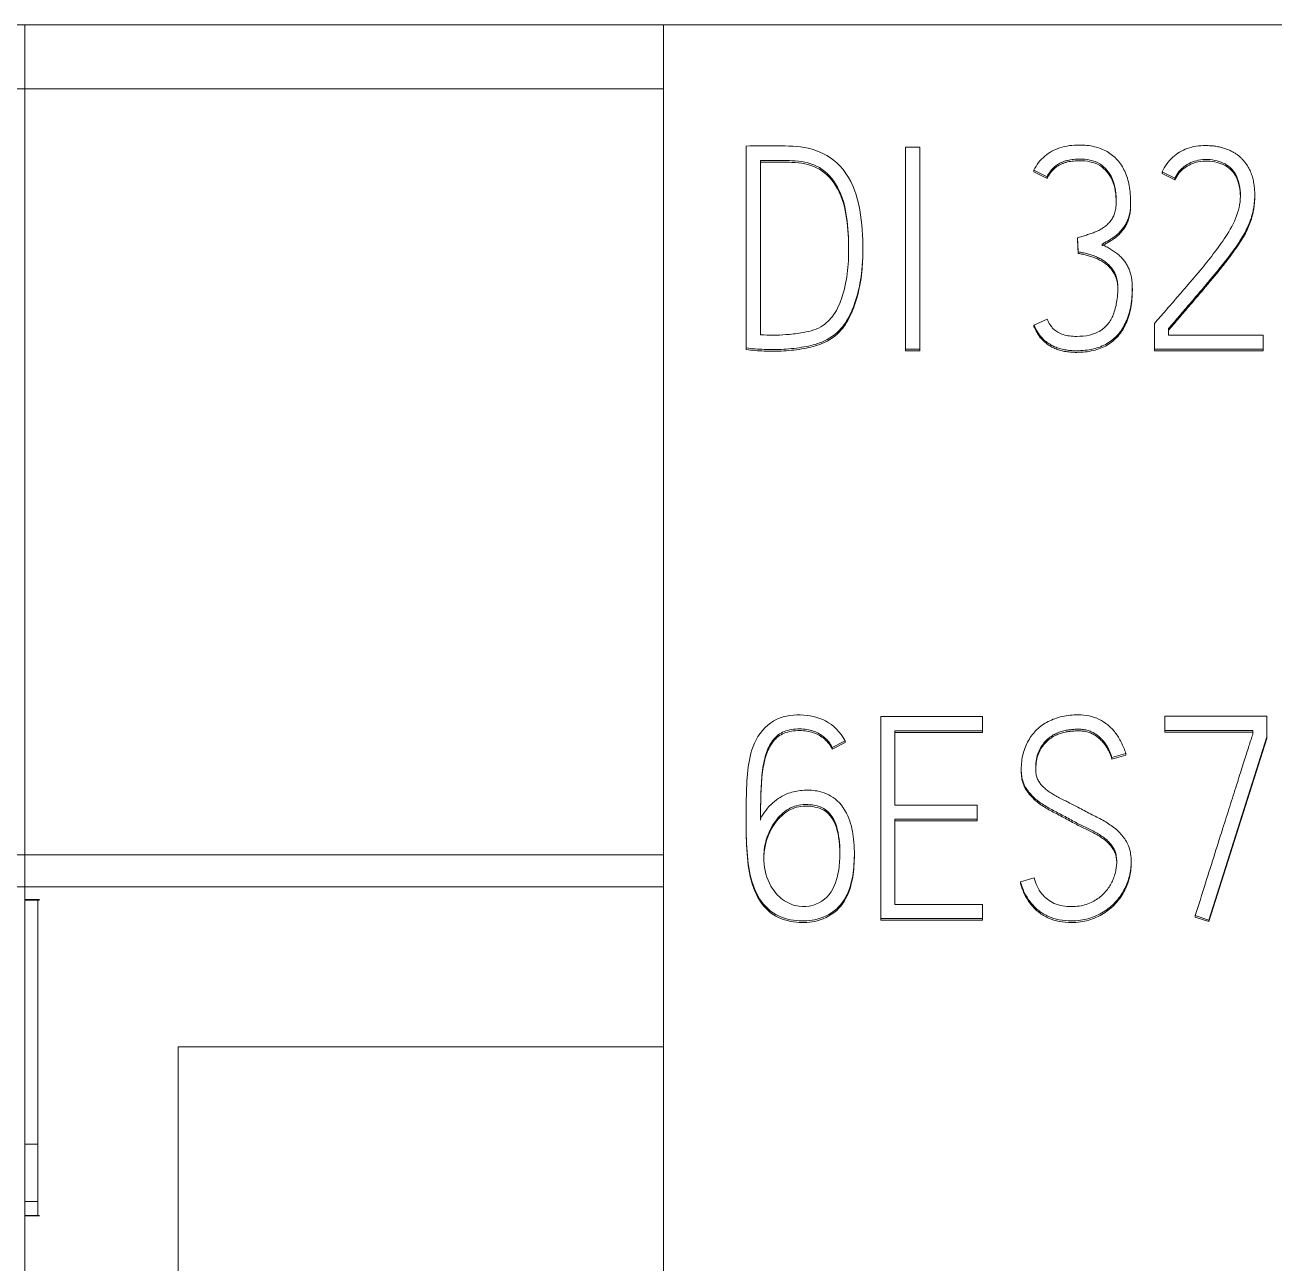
# Model space of a CAD drawing. Header units: millimetres. Extents: x 42151 to 59780, y 37376 to 44547.
# Drawn here: x 47961.03 to 47970.81, y 43308.55 to 43318.25 of the extents above; entities that cross this region are included whole.
import ezdxf

# ---------------------------------------------------------------- set-up
doc = ezdxf.new("R2010")
doc.units = ezdxf.units.MM
doc.set_wipeout_variables(frame=1)
doc.layers.add('000-PI-Oprema', color=30, linetype='Continuous', lineweight=5)
doc.layers.add('SI-ORMAR-Oprema', color=30, linetype='Continuous', lineweight=5)
doc.layers.add('004-PI-DIN Šina', color=3, linetype='Continuous')

# ---------------------------------------------------------------- blocks, each defined once
blk = doc.blocks.new('6ES7521-1BL00-0AB0')
at = {"layer": 'SI-ORMAR-Oprema'}
blk.add_line((17.5, 60.2629), (17.5, 59.8129), dxfattribs=at)
for points, knots in [([(17.5, 62.1785), (17.5, 62.1785), (17.5, 62.1662), (17.5, 62.1167), (17.5, 62.024), (17.5, 61.8823), (17.5, 61.6728), (17.5, 61.4444), (17.5, 61.2201), (17.5, 61.0252), (17.5, 60.8931), (17.5, 60.7995), (17.5, 60.7103), (17.5, 60.6242), (17.5, 60.5385), (17.5, 60.4584), (17.5, 60.361), (17.5, 60.271), (17.5, 60.21), (17.5, 60.1757), (17.5, 60.1545), (17.5, 60.1435), (17.5, 60.139), (17.5, 60.1503), (17.5, 60.191), (17.5, 60.2346), (17.5, 60.2598)], [0, 0, 0, 0, 0.054923, 0.109157, 0.158857, 0.213508, 0.264907, 0.320314, 0.369873, 0.418461, 0.471704, 0.5026, 0.551052, 0.617218, 0.660884, 0.691286, 0.712023, 0.730248, 0.751802, 0.781189, 0.80362, 0.828627, 0.856379, 0.904145, 0.9524, 1, 1, 1, 1]), ([(17.5, 59.8129), (17.5, 59.7891), (17.5, 59.7482), (17.5, 59.7097), (17.5, 59.7007), (17.5, 59.7007), (17.5, 59.7007)], [0, 0, 0, 0, 0.351048, 0.67786, 0.983317, 1, 1, 1, 1])]:
    blk.add_open_spline(points, degree=3, knots=knots, dxfattribs=at)
blk.add_wipeout([(-17.4, 69.0285), (17.4, 69.0285), (17.4, -77.9715), (-17.4, -77.9715)]).dxf.layer = 'SI-ORMAR-Oprema'
blk.add_wipeout([(-17.4, 69.0285), (17.4, 69.0285), (17.4, -77.9715), (-17.4, -77.9715)]).dxf.layer = 'SI-ORMAR-Oprema'
for p, q in [((-17.4, 69.0285), (-17.4, 68.5285)), ((-12.4, 69.0285), (-17.4, 69.0285)), ((-12.4, 58.8454), (-12.4, 69.0285)), ((12.4, 69.0285), (-12.4, 69.0285)), ((12.4, 69.0285), (17.4, 69.0285)), ((17.4, 69.0285), (17.4, 68.5285)), ((-17.4, 62.5285), (-17.4, 68.5285)), ((-12.4, 68.5285), (-17.4, 68.5285)), ((17.4, 68.5285), (12.4, 68.5285)), ((17.4, 62.5285), (17.4, 68.5285)), ((-11.7531, 68.0794), (-11.7531, 66.499)), ((-10.5038, 68.0706), (-10.5038, 66.488)), ((-10.3928, 68.0706), (-10.5038, 68.0706)), ((-10.3928, 66.488), (-10.3928, 68.0706)), ((-11.64, 67.9672), (-11.64, 66.6024)), ((-9.4985, 67.8901), (-9.4985, 67.8774)), ((-9.3964, 67.8395), (-9.4985, 67.8901)), ((-9.3964, 67.8268), (-9.4985, 67.8774)), ((-9.3964, 67.8395), (-9.3964, 67.8268)), ((-8.4954, 67.8791), (-8.4954, 67.8664)), ((-8.3956, 67.8285), (-8.4954, 67.8791)), ((-8.3956, 67.8158), (-8.4954, 67.8664)), ((-8.3956, 67.8285), (-8.3956, 67.8158)), ((-7.7698, 67.6869), (-7.7698, 67.6996)), ((-8.7417, 67.6293), (-8.7417, 67.6506)), ((-9.159, 67.3618), (-9.159, 67.3491)), ((-9.1523, 67.2518), (-9.159, 67.3618)), ((-9.1523, 67.2391), (-9.159, 67.3491)), ((-10.8386, 67.2616), (-10.8386, 67.2743)), ((-9.1523, 67.2518), (-9.1523, 67.2391)), ((-8.7284, 66.9428), (-8.7284, 66.9645)), ((-9.4985, 66.6773), (-9.3964, 66.7235)), ((-9.4985, 66.6773), (-9.4985, 66.6646)), ((-8.5554, 66.488), (-8.5554, 66.6905)), ((-8.4444, 66.6509), (-8.4444, 66.598)), ((-8.4444, 66.598), (-7.7032, 66.598)), ((-7.7032, 66.598), (-7.7032, 66.488)), ((-11.7531, 66.499), (-11.7531, 66.4863)), ((-10.5038, 66.488), (-10.3928, 66.488)), ((-10.5038, 66.488), (-10.5038, 66.4753)), ((-10.5038, 66.4753), (-10.3928, 66.4753)), ((-10.3928, 66.488), (-10.3928, 66.4753)), ((-8.5554, 66.488), (-8.5554, 66.4753)), ((-7.7032, 66.488), (-8.5554, 66.488)), ((-7.7032, 66.4753), (-8.5554, 66.4753)), ((-7.7032, 66.488), (-7.7032, 66.4753)), ((-10.699, 63.6115), (-10.699, 62.0288)), ((-9.9024, 63.6115), (-10.699, 63.6115)), ((-9.9024, 63.4992), (-9.9024, 63.6115)), ((-8.4732, 63.6137), (-8.4732, 63.5014)), ((-7.6744, 63.6137), (-8.4732, 63.6137)), ((-7.6744, 63.453), (-7.6744, 63.6137)), ((-10.5881, 62.9181), (-10.5881, 63.4992)), ((-10.5881, 63.4992), (-9.9024, 63.4992)), ((-10.5881, 63.4865), (-9.9024, 63.4865)), ((-9.9024, 63.4992), (-9.9024, 63.4865)), ((-8.4732, 63.5014), (-8.4732, 63.4887)), ((-8.4732, 63.5014), (-7.7853, 63.5014)), ((-8.4732, 63.4887), (-7.7853, 63.4887)), ((-7.7853, 63.5014), (-7.7853, 63.4706)), ((-10.9764, 63.4222), (-11.0785, 63.3693)), ((-10.9764, 63.4095), (-11.0785, 63.3566)), ((-10.9764, 63.4222), (-10.9764, 63.4095)), ((-8.1293, 62.0178), (-7.6744, 63.453)), ((-8.1293, 62.0051), (-7.6744, 63.4403)), ((-7.6744, 63.453), (-7.6744, 63.4403)), ((-11.0785, 63.3693), (-11.0785, 63.3566)), ((-8.7795, 63.3209), (-8.8882, 63.2901)), ((-8.7795, 63.3082), (-8.8882, 63.2774)), ((-8.8882, 63.2901), (-8.8882, 63.2774)), ((-8.7795, 63.3209), (-8.7795, 63.3082)), ((-9.5984, 63.2007), (-9.5984, 63.188)), ((-9.9445, 62.9181), (-10.5881, 62.9181)), ((-9.9445, 62.808), (-9.9445, 62.9181)), ((-11.7534, 62.8266), (-11.7534, 62.8139)), ((-10.5881, 62.1389), (-10.5881, 62.808)), ((-10.5881, 62.808), (-9.9445, 62.808)), ((-10.5881, 62.7953), (-9.9445, 62.7953)), ((-9.9445, 62.808), (-9.9445, 62.7953)), ((-17.4, 62.5286), (-17.4, 62.2785)), ((-17.4, 62.5285), (-12.4, 62.5285)), ((-10.9052, 62.5241), (-10.9052, 62.5368)), ((12.4, 62.5285), (17.4, 62.5285)), ((17.4, 62.5286), (17.4, 62.2785)), ((-8.7373, 62.4629), (-8.7373, 62.4756)), ((-9.605, 62.3172), (-9.4963, 62.348)), ((-9.605, 62.3172), (-9.605, 62.3045)), ((-17.4, 62.2785), (-17.4, 56.7091)), ((-12.4, 62.2785), (-17.4, 62.2785)), ((12.4, 62.2785), (17.4, 62.2785)), ((17.4, 62.2785), (17.4, 56.7091)), ((-9.9024, 62.1389), (-10.5881, 62.1389)), ((-9.9024, 62.0288), (-9.9024, 62.1389)), ((17.5125, 62.1785), (17.4, 62.1785)), ((17.5125, 62.1724), (17.4, 62.1724)), ((-10.699, 62.0288), (-10.699, 62.0161)), ((-10.699, 62.0288), (-9.9024, 62.0288)), ((-10.699, 62.0161), (-9.9024, 62.0161)), ((-9.9024, 62.0288), (-9.9024, 62.0161)), ((-8.2358, 62.053), (-8.1293, 62.0178)), ((-8.2358, 62.053), (-8.2358, 62.0403)), ((-8.2358, 62.0403), (-8.1293, 62.0051)), ((-8.1293, 62.0178), (-8.1293, 62.0051)), ((-16.2, 56.276), (-16.2, 61.0234)), ((-12.4, 61.0234), (-16.2, 61.0234)), ((17.5, 60.2629), (17.4, 60.2629)), ((17.5, 59.8129), (17.4, 59.8129)), ((17.4, 59.7032), (17.5125, 59.7032)), ((17.4, 59.7007), (17.5125, 59.7007))]:
    blk.add_line(p, q, dxfattribs=at)
for points, knots in [([(-11.7531, 66.499), (-11.7059, 66.4929), (-11.6078, 66.4848), (-11.4554, 66.4856), (-11.3036, 66.5032), (-11.143, 66.5404), (-11.0083, 66.6351), (-10.9294, 66.771), (-10.8738, 66.9244), (-10.8376, 67.1296), (-10.8365, 67.3979), (-10.8692, 67.6932), (-11.0116, 67.961), (-11.2621, 68.0804), (-11.51, 68.0811), (-11.6716, 68.0838), (-11.7531, 68.0794)], [0, 0, 0, 0, 0.048928, 0.10152, 0.156673, 0.206259, 0.270351, 0.31956, 0.366981, 0.439378, 0.534587, 0.645045, 0.746603, 0.832762, 0.916147, 1, 1, 1, 1]), ([(-9.4985, 67.8901), (-9.4794, 67.9331), (-9.4216, 68.0065), (-9.2931, 68.0774), (-9.1549, 68.0928), (-9.0278, 68.0813), (-8.9237, 68.042), (-8.8409, 67.9742), (-8.7817, 67.8813), (-8.7479, 67.7659), (-8.7402, 67.6656), (-8.743, 67.5901), (-8.7494, 67.5468), (-8.7606, 67.5088), (-8.7757, 67.4755), (-8.7935, 67.4455), (-8.8144, 67.4189), (-8.8374, 67.3953), (-8.8619, 67.3742), (-8.8879, 67.3561), (-8.9146, 67.3401), (-8.9412, 67.325), (-8.9591, 67.3156), (-8.9681, 67.3112)], [0, 0, 0, 0, 0.090044, 0.177969, 0.277991, 0.355408, 0.424426, 0.491004, 0.560177, 0.636379, 0.72419, 0.755913, 0.784262, 0.809647, 0.83316, 0.855708, 0.877614, 0.899011, 0.919895, 0.94045, 0.960699, 0.980541, 1, 1, 1, 1]), ([(-8.4954, 67.8791), (-8.4759, 67.9221), (-8.4197, 67.9972), (-8.2978, 68.0717), (-8.1896, 68.0855), (-8.1143, 68.0829), (-8.0749, 68.0787), (-8.039, 68.0713), (-8.0062, 68.0616), (-7.9761, 68.0507), (-7.9488, 68.0382), (-7.9241, 68.0244), (-7.9021, 68.0094), (-7.8831, 67.993), (-7.8664, 67.9762), (-7.8515, 67.9597), (-7.8338, 67.9373), (-7.8152, 67.9071), (-7.7972, 67.8684), (-7.7846, 67.8275), (-7.7762, 67.7856), (-7.7709, 67.7433), (-7.7693, 67.7023), (-7.7705, 67.663), (-7.7738, 67.6255), (-7.7794, 67.5888), (-7.7868, 67.5533), (-7.796, 67.5194), (-7.8096, 67.4805), (-7.8293, 67.4343), (-7.8589, 67.3796), (-7.8959, 67.3211), (-7.9395, 67.2588), (-7.9888, 67.1928), (-8.0437, 67.1236), (-8.1032, 67.0513), (-8.1664, 66.9757), (-8.2332, 66.8976), (-8.3024, 66.8172), (-8.373, 66.7346), (-8.4204, 66.679), (-8.4444, 66.6509)], [0, 0, 0, 0, 0.061339, 0.118477, 0.180647, 0.199061, 0.216082, 0.231833, 0.246526, 0.260308, 0.273254, 0.285426, 0.29689, 0.307753, 0.31802, 0.327627, 0.336606, 0.355189, 0.37361, 0.392165, 0.410785, 0.42927, 0.447741, 0.464235, 0.480574, 0.496814, 0.51268, 0.527892, 0.542508, 0.566365, 0.593275, 0.623397, 0.656474, 0.692185, 0.730563, 0.771282, 0.814001, 0.858722, 0.904903, 0.951996, 1, 1, 1, 1]), ([(-8.5554, 66.6905), (-8.5258, 66.7244), (-8.4707, 66.7878), (-8.3873, 66.8832), (-8.2924, 66.9937), (-8.1881, 67.1156), (-8.0798, 67.2518), (-7.9794, 67.3911), (-7.8942, 67.5504), (-7.8707, 67.7326), (-7.9225, 67.9039), (-8.0686, 67.9751), (-8.2045, 67.9809), (-8.329, 67.9279), (-8.377, 67.8661), (-8.3956, 67.8285)], [0, 0, 0, 0, 0.068794, 0.128406, 0.193582, 0.291346, 0.373604, 0.45943, 0.554437, 0.645803, 0.738171, 0.803969, 0.878932, 0.940491, 1, 1, 1, 1]), ([(-11.64, 66.6024), (-11.5735, 66.5979), (-11.4675, 66.5981), (-11.3092, 66.6163), (-11.1676, 66.6472), (-11.0551, 66.7602), (-10.9885, 66.9159), (-10.9522, 67.1024), (-10.9478, 67.3231), (-10.961, 67.5544), (-11.028, 67.7819), (-11.1895, 67.9425), (-11.3817, 67.9691), (-11.5285, 67.9668), (-11.6107, 67.9673), (-11.64, 67.9672)], [0, 0, 0, 0, 0.085013, 0.135874, 0.205821, 0.265138, 0.333279, 0.422662, 0.50952, 0.618636, 0.722487, 0.80996, 0.894466, 0.962458, 1, 1, 1, 1]), ([(-10.9502, 67.2569), (-10.9502, 67.269), (-10.9509, 67.3654), (-10.961, 67.5417), (-11.028, 67.7692), (-11.1895, 67.9298), (-11.3817, 67.9564), (-11.5285, 67.9541), (-11.6107, 67.9546), (-11.64, 67.9545)], [0, 0, 0, 0, 0.030851, 0.246457, 0.451657, 0.624495, 0.791473, 0.92582, 1, 1, 1, 1]), ([(-9.159, 67.3618), (-9.1471, 67.3652), (-9.1232, 67.3723), (-9.0873, 67.3834), (-9.0514, 67.3945), (-9.0164, 67.4072), (-8.9838, 67.4231), (-8.9534, 67.4415), (-8.9259, 67.4632), (-8.9022, 67.4889), (-8.8814, 67.5181), (-8.8656, 67.5526), (-8.8566, 67.593), (-8.8522, 67.6857), (-8.8651, 67.8181), (-8.977, 67.9604), (-9.0962, 67.9796), (-9.166, 67.9778), (-9.189, 67.9759), (-9.2123, 67.9729), (-9.2357, 67.9684), (-9.2587, 67.9617), (-9.2813, 67.9532), (-9.3033, 67.9422), (-9.3245, 67.928), (-9.345, 67.9111), (-9.3642, 67.8908), (-9.3816, 67.8667), (-9.3916, 67.8489), (-9.3964, 67.8395)], [0, 0, 0, 0, 0.029364, 0.059027, 0.088993, 0.118548, 0.147162, 0.175106, 0.202604, 0.230099, 0.258166, 0.287672, 0.320058, 0.356367, 0.509421, 0.627625, 0.757774, 0.775505, 0.793677, 0.812339, 0.831209, 0.85007, 0.86906, 0.888397, 0.908411, 0.929359, 0.951405, 0.974839, 1, 1, 1, 1]), ([(-8.8548, 67.6398), (-8.8549, 67.6992), (-8.8685, 67.8098), (-8.977, 67.9477), (-9.0962, 67.9669), (-9.166, 67.9651), (-9.189, 67.9632), (-9.2123, 67.9602), (-9.2357, 67.9557), (-9.2587, 67.949), (-9.2813, 67.9405), (-9.3033, 67.9295), (-9.3245, 67.9153), (-9.345, 67.8984), (-9.3642, 67.8781), (-9.3816, 67.854), (-9.3916, 67.8362), (-9.3964, 67.8268)], [0, 0, 0, 0, 0.222922, 0.410158, 0.616314, 0.644399, 0.673184, 0.702745, 0.732635, 0.762511, 0.792591, 0.823221, 0.854923, 0.888104, 0.923025, 0.960145, 1, 1, 1, 1]), ([(-7.8823, 67.6821), (-7.8823, 67.6949), (-7.8857, 67.7694), (-7.9225, 67.8912), (-8.0686, 67.9624), (-8.2045, 67.9682), (-8.329, 67.9152), (-8.377, 67.8534), (-8.3956, 67.8158)], [0, 0, 0, 0, 0.051721, 0.299015, 0.475174, 0.675868, 0.840679, 1, 1, 1, 1]), ([(-7.7698, 67.6886), (-7.7698, 67.6884), (-7.7697, 67.6756), (-7.7705, 67.6503), (-7.7738, 67.6128), (-7.7794, 67.5761), (-7.7868, 67.5406), (-7.796, 67.5067), (-7.8096, 67.4678), (-7.8293, 67.4216), (-7.8589, 67.3669), (-7.8959, 67.3084), (-7.9395, 67.2461), (-7.9888, 67.1801), (-8.0437, 67.1109), (-8.1032, 67.0386), (-8.1664, 66.963), (-8.2332, 66.8849), (-8.3024, 66.8045), (-8.373, 66.7219), (-8.4204, 66.6663), (-8.4444, 66.6382)], [0, 0, 0, 0, 0.000351, 0.030208, 0.059783, 0.089178, 0.117897, 0.145433, 0.17189, 0.215074, 0.263783, 0.318309, 0.378181, 0.442821, 0.512289, 0.585996, 0.663321, 0.744272, 0.827864, 0.913107, 1, 1, 1, 1]), ([(-8.7418, 67.6262), (-8.7418, 67.6256), (-8.7418, 67.6087), (-8.743, 67.5774), (-8.7494, 67.5341), (-8.7606, 67.4961), (-8.7757, 67.4628), (-8.7935, 67.4328), (-8.8144, 67.4062), (-8.8374, 67.3826), (-8.8619, 67.3615), (-8.8879, 67.3434), (-8.9146, 67.3274), (-8.9412, 67.3123), (-8.9591, 67.3029), (-8.9681, 67.2985)], [0, 0, 0, 0, 0.004463, 0.118969, 0.221294, 0.31292, 0.39779, 0.479177, 0.55825, 0.63548, 0.710862, 0.785053, 0.858141, 0.929761, 1, 1, 1, 1]), ([(-8.9681, 67.3112), (-8.956, 67.305), (-8.9326, 67.2924), (-8.8989, 67.2726), (-8.8673, 67.2524), (-8.8385, 67.2311), (-8.8131, 67.2074), (-8.7912, 67.1818), (-8.7725, 67.1537), (-8.7569, 67.123), (-8.7443, 67.0896), (-8.735, 67.0533), (-8.7295, 67.0138), (-8.7269, 66.9371), (-8.7351, 66.8306), (-8.7712, 66.7039), (-8.8348, 66.6019), (-8.9242, 66.5275), (-9.0374, 66.4845), (-9.1368, 66.4754), (-9.2123, 66.4781), (-9.2577, 66.4837), (-9.2979, 66.4935), (-9.3336, 66.5067), (-9.3656, 66.5221), (-9.3941, 66.54), (-9.4191, 66.56), (-9.4409, 66.5817), (-9.4587, 66.6052), (-9.4738, 66.6294), (-9.4872, 66.6532), (-9.495, 66.6693), (-9.4985, 66.6773)], [0, 0, 0, 0, 0.025257, 0.04947, 0.072678, 0.09489, 0.116257, 0.13704, 0.157793, 0.179079, 0.201165, 0.224382, 0.249105, 0.275597, 0.367907, 0.447752, 0.519784, 0.588829, 0.660512, 0.741164, 0.772461, 0.800616, 0.825923, 0.849188, 0.871088, 0.891868, 0.911666, 0.930597, 0.948935, 0.96669, 0.983692, 1, 1, 1, 1]), ([(-11.7531, 66.4863), (-11.7059, 66.4802), (-11.6078, 66.4721), (-11.4554, 66.4729), (-11.3036, 66.4905), (-11.143, 66.5277), (-11.0083, 66.6224), (-10.9294, 66.7583), (-10.8738, 66.9117), (-10.844, 67.081), (-10.8386, 67.2062), (-10.8386, 67.2617)], [0, 0, 0, 0, 0.098443, 0.204258, 0.315227, 0.414995, 0.543949, 0.642959, 0.738369, 0.884032, 1, 1, 1, 1]), ([(-9.3964, 66.7235), (-9.3899, 66.7087), (-9.3752, 66.6811), (-9.3464, 66.6461), (-9.3113, 66.6192), (-9.2689, 66.6013), (-9.2189, 66.5911), (-9.1493, 66.5875), (-9.0672, 66.5946), (-8.982, 66.626), (-8.9163, 66.6823), (-8.8723, 66.7618), (-8.8476, 66.8622), (-8.8396, 66.9508), (-8.8434, 67.0192), (-8.853, 67.0591), (-8.8694, 67.0946), (-8.8907, 67.1258), (-8.9157, 67.1533), (-8.9444, 67.1765), (-8.9759, 67.1961), (-9.0093, 67.2127), (-9.0445, 67.2258), (-9.0805, 67.2363), (-9.1164, 67.2452), (-9.1404, 67.2498), (-9.1523, 67.2518)], [0, 0, 0, 0, 0.036915, 0.070606, 0.102584, 0.136025, 0.174009, 0.217714, 0.293477, 0.358868, 0.420065, 0.485571, 0.562465, 0.654475, 0.687582, 0.718308, 0.747613, 0.776093, 0.803947, 0.831767, 0.859738, 0.887815, 0.916282, 0.944737, 0.97262, 1, 1, 1, 1]), ([(-8.8416, 66.9504), (-8.8415, 66.9549), (-8.8416, 66.974), (-8.8434, 67.0065), (-8.853, 67.0464), (-8.8694, 67.0819), (-8.8907, 67.1131), (-8.9157, 67.1406), (-8.9444, 67.1638), (-8.9759, 67.1834), (-9.0093, 67.2), (-9.0445, 67.2131), (-9.0805, 67.2236), (-9.1164, 67.2325), (-9.1404, 67.2371), (-9.1523, 67.2391)], [0, 0, 0, 0, 0.02887, 0.121921, 0.208278, 0.290642, 0.370687, 0.448975, 0.527165, 0.60578, 0.684693, 0.764704, 0.844679, 0.923045, 1, 1, 1, 1]), ([(-8.7284, 66.9511), (-8.7284, 66.9046), (-8.7359, 66.8152), (-8.7712, 66.6912), (-8.8348, 66.5892), (-8.9242, 66.5148), (-9.0374, 66.4718), (-9.1368, 66.4627), (-9.2123, 66.4654), (-9.2577, 66.471), (-9.2979, 66.4808), (-9.3336, 66.494), (-9.3656, 66.5094), (-9.3941, 66.5273), (-9.4191, 66.5473), (-9.4409, 66.569), (-9.4587, 66.5925), (-9.4738, 66.6167), (-9.4872, 66.6405), (-9.495, 66.6566), (-9.4985, 66.6646)], [0, 0, 0, 0, 0.121082, 0.232106, 0.332265, 0.428272, 0.527947, 0.640092, 0.683609, 0.722759, 0.757948, 0.790298, 0.82075, 0.849643, 0.877172, 0.903496, 0.928994, 0.953682, 0.977324, 1, 1, 1, 1]), ([(-11.64, 62.8124), (-11.6142, 62.8607), (-11.5534, 62.9376), (-11.4348, 63.0145), (-11.3121, 63.0362), (-11.1841, 63.0352), (-11.0359, 62.9728), (-10.9395, 62.8225), (-10.9046, 62.6408), (-10.903, 62.4599), (-10.9292, 62.2765), (-11.0155, 62.1057), (-11.1826, 62.0139), (-11.3681, 62.0041), (-11.5563, 62.0573), (-11.6929, 62.2343), (-11.7437, 62.4635), (-11.7542, 62.7108), (-11.7536, 62.9553), (-11.7441, 63.1871), (-11.7048, 63.4118), (-11.5554, 63.6002), (-11.3307, 63.6384), (-11.1137, 63.5921), (-11.0174, 63.4916), (-10.9764, 63.4222)], [0, 0, 0, 0, 0.03564, 0.067865, 0.092923, 0.119268, 0.154068, 0.197126, 0.234707, 0.279879, 0.320329, 0.360962, 0.405677, 0.442102, 0.485709, 0.532505, 0.586175, 0.644312, 0.701767, 0.753421, 0.803151, 0.856352, 0.904259, 0.950465, 1, 1, 1, 1]), ([(-9.4963, 62.348), (-9.4875, 62.3031), (-9.4476, 62.2211), (-9.3401, 62.1358), (-9.23, 62.1206), (-9.1455, 62.1258), (-9.0894, 62.1376), (-9.0404, 62.1582), (-8.9981, 62.1846), (-8.9609, 62.2143), (-8.9298, 62.248), (-8.9043, 62.2844), (-8.8837, 62.3228), (-8.8688, 62.3627), (-8.8586, 62.4021), (-8.852, 62.4396), (-8.8496, 62.4783), (-8.8524, 62.5174), (-8.8621, 62.5561), (-8.8795, 62.5896), (-8.9024, 62.6188), (-8.9292, 62.6458), (-8.9606, 62.6702), (-8.9956, 62.6929), (-9.0338, 62.7147), (-9.0752, 62.7347), (-9.1186, 62.755), (-9.163, 62.7775), (-9.2086, 62.8017), (-9.2547, 62.8274), (-9.3017, 62.8524), (-9.3484, 62.8759), (-9.3935, 62.8999), (-9.4354, 62.9264), (-9.4741, 62.9546), (-9.5091, 62.9854), (-9.5392, 63.0194), (-9.5652, 63.0563), (-9.585, 63.0983), (-9.5962, 63.1462), (-9.5995, 63.2009), (-9.5961, 63.2594), (-9.5855, 63.3186), (-9.5676, 63.3736), (-9.5433, 63.4241), (-9.5131, 63.4697), (-9.4772, 63.5101), (-9.4355, 63.5449), (-9.3879, 63.5737), (-9.335, 63.5964), (-9.2772, 63.6129), (-9.215, 63.6226), (-9.1437, 63.6264), (-9.0661, 63.6195), (-8.9872, 63.5924), (-8.9177, 63.5473), (-8.8584, 63.4859), (-8.8111, 63.4093), (-8.7888, 63.3515), (-8.7795, 63.3209)], [0, 0, 0, 0, 0.042395, 0.079774, 0.121236, 0.140075, 0.157254, 0.173247, 0.188397, 0.202796, 0.216711, 0.230265, 0.243508, 0.256652, 0.269293, 0.280934, 0.291684, 0.304893, 0.316879, 0.328106, 0.339273, 0.350814, 0.362909, 0.375637, 0.388999, 0.403044, 0.417696, 0.432849, 0.448511, 0.464937, 0.481153, 0.497163, 0.51278, 0.527863, 0.542482, 0.556645, 0.570443, 0.584077, 0.597961, 0.612786, 0.629037, 0.64828, 0.666584, 0.684253, 0.701354, 0.717933, 0.734308, 0.750738, 0.767515, 0.784992, 0.803232, 0.822275, 0.842375, 0.868294, 0.892965, 0.917787, 0.943448, 0.970498, 1, 1, 1, 1]), ([(-11.0785, 63.3693), (-11.0861, 63.3846), (-11.104, 63.4132), (-11.1386, 63.45), (-11.1801, 63.4787), (-11.2268, 63.4995), (-11.2779, 63.5121), (-11.3358, 63.516), (-11.3961, 63.5117), (-11.4544, 63.4966), (-11.5025, 63.4693), (-11.5407, 63.4313), (-11.5718, 63.3844), (-11.5954, 63.328), (-11.6131, 63.2629), (-11.6259, 63.1892), (-11.633, 63.1069), (-11.6369, 63.0161), (-11.6395, 62.917), (-11.64, 62.8482), (-11.64, 62.8124)], [0, 0, 0, 0, 0.043481, 0.085549, 0.127923, 0.170971, 0.214845, 0.260884, 0.317917, 0.367656, 0.41257, 0.456833, 0.503792, 0.555243, 0.612421, 0.675966, 0.746378, 0.823872, 0.908402, 1, 1, 1, 1]), ([(-11.0785, 63.3566), (-11.0861, 63.3719), (-11.104, 63.4005), (-11.1386, 63.4373), (-11.1801, 63.466), (-11.2268, 63.4868), (-11.2779, 63.4994), (-11.3358, 63.5033), (-11.3961, 63.499), (-11.4544, 63.4839), (-11.5025, 63.4566), (-11.5407, 63.4186), (-11.5718, 63.3717), (-11.5954, 63.3153), (-11.6131, 63.2502), (-11.6259, 63.1765), (-11.633, 63.0942), (-11.6369, 63.0034), (-11.6395, 62.9043), (-11.64, 62.8355), (-11.64, 62.7997)], [0, 0, 0, 0, 0.043481, 0.085549, 0.127923, 0.170971, 0.214845, 0.260884, 0.317917, 0.367656, 0.41257, 0.456833, 0.503792, 0.555243, 0.612421, 0.675966, 0.746378, 0.823872, 0.908402, 1, 1, 1, 1]), ([(-8.8882, 63.2901), (-8.8903, 63.2973), (-8.8953, 63.3123), (-8.9046, 63.3354), (-8.9159, 63.36), (-8.9296, 63.385), (-8.9464, 63.4093), (-8.9656, 63.4326), (-8.988, 63.4543), (-9.0138, 63.4734), (-9.0425, 63.4902), (-9.075, 63.5034), (-9.1114, 63.5109), (-9.146, 63.5129), (-9.179, 63.5116), (-9.2108, 63.5085), (-9.2464, 63.504), (-9.284, 63.496), (-9.3212, 63.4817), (-9.3574, 63.4624), (-9.3916, 63.437), (-9.422, 63.4044), (-9.4495, 63.3656), (-9.471, 63.318), (-9.4827, 63.2607), (-9.4864, 63.2074), (-9.4835, 63.162), (-9.4746, 63.1287), (-9.4593, 63.0991), (-9.4389, 63.0728), (-9.4147, 63.0483), (-9.3861, 63.0262), (-9.354, 63.0053), (-9.3188, 62.9847), (-9.2804, 62.965), (-9.2397, 62.9448), (-9.1976, 62.9231), (-9.1527, 62.8996), (-9.1057, 62.8743), (-9.0565, 62.849), (-9.0072, 62.8249), (-8.9591, 62.8001), (-8.9143, 62.7724), (-8.8725, 62.7429), (-8.8346, 62.7102), (-8.8019, 62.6731), (-8.7736, 62.6323), (-8.752, 62.5857), (-8.7398, 62.5326), (-8.7361, 62.4762), (-8.7397, 62.4184), (-8.7506, 62.3615), (-8.7685, 62.3057), (-8.7928, 62.2521), (-8.8237, 62.2022), (-8.8608, 62.1566), (-8.9041, 62.1156), (-8.9538, 62.0803), (-9.0091, 62.0503), (-9.0701, 62.0274), (-9.1364, 62.014), (-9.214, 62.0093), (-9.2989, 62.0162), (-9.3856, 62.0424), (-9.4609, 62.0868), (-9.5238, 62.1484), (-9.5731, 62.2264), (-9.5958, 62.2858), (-9.605, 62.3172)], [0, 0, 0, 0, 0.006902, 0.014527, 0.0229, 0.03171, 0.040697, 0.049939, 0.059406, 0.069126, 0.079243, 0.089792, 0.100957, 0.11302, 0.121351, 0.131067, 0.142193, 0.154038, 0.166072, 0.178522, 0.191399, 0.204849, 0.219214, 0.234859, 0.25249, 0.272668, 0.283841, 0.294211, 0.304173, 0.314215, 0.324636, 0.335605, 0.347264, 0.35967, 0.372854, 0.386723, 0.401163, 0.416176, 0.433071, 0.449927, 0.466747, 0.483271, 0.499286, 0.514866, 0.530063, 0.545048, 0.560066, 0.575472, 0.591898, 0.609868, 0.627376, 0.645005, 0.66302, 0.681094, 0.698922, 0.71679, 0.734853, 0.753306, 0.772468, 0.792214, 0.812556, 0.833938, 0.86301, 0.889874, 0.915888, 0.942166, 0.969784, 1, 1, 1, 1]), ([(-8.8882, 63.2774), (-8.8903, 63.2846), (-8.8953, 63.2996), (-8.9046, 63.3227), (-8.9159, 63.3473), (-8.9296, 63.3723), (-8.9464, 63.3966), (-8.9656, 63.4199), (-8.988, 63.4416), (-9.0138, 63.4607), (-9.0425, 63.4775), (-9.075, 63.4907), (-9.1114, 63.4982), (-9.146, 63.5002), (-9.179, 63.4989), (-9.2108, 63.4958), (-9.2464, 63.4913), (-9.284, 63.4833), (-9.3212, 63.469), (-9.3574, 63.4497), (-9.3916, 63.4243), (-9.422, 63.3917), (-9.4495, 63.3529), (-9.471, 63.3053), (-9.4822, 63.2506), (-9.4852, 63.2121), (-9.4852, 63.1927)], [0, 0, 0, 0, 0.025535, 0.053746, 0.084726, 0.117324, 0.150572, 0.184768, 0.219795, 0.255756, 0.293187, 0.332218, 0.373527, 0.418158, 0.448979, 0.484928, 0.526094, 0.569916, 0.614442, 0.660505, 0.708148, 0.757909, 0.811058, 0.868941, 0.934177, 1, 1, 1, 1]), ([(-7.7853, 63.4706), (-7.7865, 63.4675), (-7.7903, 63.4571), (-7.7975, 63.4351), (-7.8087, 63.401), (-7.8231, 63.3561), (-7.8405, 63.3018), (-7.8604, 63.2393), (-7.8826, 63.1695), (-7.9066, 63.0935), (-7.9321, 63.0127), (-7.9588, 62.9284), (-7.9861, 62.8422), (-8.0276, 62.7125), (-8.0837, 62.5332), (-8.1578, 62.2991), (-8.2092, 62.1371), (-8.2358, 62.053)], [0, 0, 0, 0, 0.006664, 0.022274, 0.046836, 0.07897, 0.117297, 0.161819, 0.211415, 0.264968, 0.322476, 0.382404, 0.443215, 0.50491, 0.65714, 0.82217, 1, 1, 1, 1]), ([(-8.8505, 62.4647), (-8.8505, 62.4784), (-8.8526, 62.5053), (-8.8621, 62.5434), (-8.8795, 62.5769), (-8.9024, 62.6061), (-8.9292, 62.6331), (-8.9606, 62.6575), (-8.9956, 62.6802), (-9.0338, 62.702), (-9.0752, 62.722), (-9.1186, 62.7423), (-9.163, 62.7648), (-9.2086, 62.789), (-9.2547, 62.8147), (-9.3017, 62.8397), (-9.3484, 62.8632), (-9.3935, 62.8872), (-9.4354, 62.9137), (-9.4741, 62.9419), (-9.5091, 62.9727), (-9.5392, 63.0067), (-9.5652, 63.0436), (-9.585, 63.0856), (-9.5962, 63.1335), (-9.5984, 63.1703), (-9.5984, 63.191), (-9.5983, 63.1941)], [0, 0, 0, 0, 0.037363, 0.072654, 0.105707, 0.138586, 0.172568, 0.20818, 0.245654, 0.284995, 0.326348, 0.369486, 0.414101, 0.460216, 0.508578, 0.556324, 0.603462, 0.649443, 0.693851, 0.736893, 0.778592, 0.819218, 0.85936, 0.900239, 0.943889, 0.991738, 1, 1, 1, 1]), ([(-11.2694, 62.9225), (-11.3183, 62.9244), (-11.4107, 62.907), (-11.5371, 62.7947), (-11.6067, 62.6444), (-11.6217, 62.459), (-11.5815, 62.2978), (-11.4737, 62.1695), (-11.3184, 62.1035), (-11.1174, 62.1553), (-11.033, 62.3386), (-11.0152, 62.5211), (-11.0211, 62.7038), (-11.0912, 62.8892), (-11.2204, 62.9206), (-11.2694, 62.9225)], [0, 0, 0, 0, 0.0625, 0.125, 0.21875, 0.28125, 0.375, 0.4375, 0.5, 0.59375, 0.6875, 0.75, 0.84375, 0.9375, 1, 1, 1, 1]), ([(-11.2694, 62.9098), (-11.3183, 62.9117), (-11.4107, 62.8943), (-11.5371, 62.782), (-11.6026, 62.6406), (-11.6143, 62.5348), (-11.6144, 62.4981)], [0, 0, 0, 0, 0.232842, 0.465685, 0.814948, 1, 1, 1, 1]), ([(-11.0186, 62.5366), (-11.0185, 62.5881), (-11.0276, 62.7083), (-11.0912, 62.8765), (-11.2204, 62.9079), (-11.2694, 62.9098)], [0, 0, 0, 0, 0.310868, 0.724347, 1, 1, 1, 1]), ([(-10.9052, 62.5259), (-10.9051, 62.4975), (-10.9083, 62.4098), (-10.9292, 62.2638), (-11.0155, 62.093), (-11.1826, 62.0012), (-11.3681, 61.9914), (-11.5563, 62.0446), (-11.6929, 62.2216), (-11.7437, 62.4508), (-11.7522, 62.6523), (-11.7534, 62.7755), (-11.7534, 62.8137)], [0, 0, 0, 0, 0.047379, 0.146039, 0.245143, 0.354204, 0.443047, 0.549405, 0.663541, 0.794443, 0.936242, 1, 1, 1, 1]), ([(-8.7373, 62.4646), (-8.7373, 62.464), (-8.7373, 62.4444), (-8.7397, 62.4057), (-8.7506, 62.3488), (-8.7685, 62.293), (-8.7928, 62.2394), (-8.8237, 62.1895), (-8.8608, 62.1439), (-8.9041, 62.1029), (-8.9538, 62.0676), (-9.0091, 62.0376), (-9.0701, 62.0147), (-9.1364, 62.0013), (-9.214, 61.9966), (-9.2989, 62.0035), (-9.3856, 62.0297), (-9.4609, 62.0741), (-9.5238, 62.1357), (-9.5731, 62.2137), (-9.5958, 62.2731), (-9.605, 62.3045)], [0, 0, 0, 0, 0.001261, 0.046083, 0.091213, 0.137331, 0.183601, 0.229241, 0.274983, 0.321224, 0.368462, 0.417518, 0.468068, 0.520144, 0.574882, 0.649305, 0.718077, 0.784672, 0.851944, 0.922648, 1, 1, 1, 1])]:
    blk.add_open_spline(points, degree=3, knots=knots, dxfattribs=at)
blk = doc.blocks.new('*U117')
at = {"layer": '004-PI-DIN Šina'}
for p, q in [((297.6102, 69.85), (-241.3, 69.85)), ((297.6102, 69.35), (-241.3, 69.35))]:
    blk.add_line(p, q, dxfattribs=at)

msp = doc.modelspace()

# ---------------------------------------------------------------- block references
at = {"layer": '000-PI-Oprema'}
msp.add_blockref('*U117', (48098.3259, 43246.6316), dxfattribs=at)

# ---------------------------------------------------------------- next in the draw order: block references
at = {"layer": '000-PI-Oprema', "ltscale": 0.25}
msp.add_blockref('6ES7521-1BL00-0AB0', (47978.4269, 43249.2181), dxfattribs=at)

# ---------------------------------------------------------------- next in the draw order: block references
msp.add_blockref('6ES7521-1BL00-0AB0', (47943.6269, 43249.2181), dxfattribs=at)

doc.saveas('drawing.dxf')
